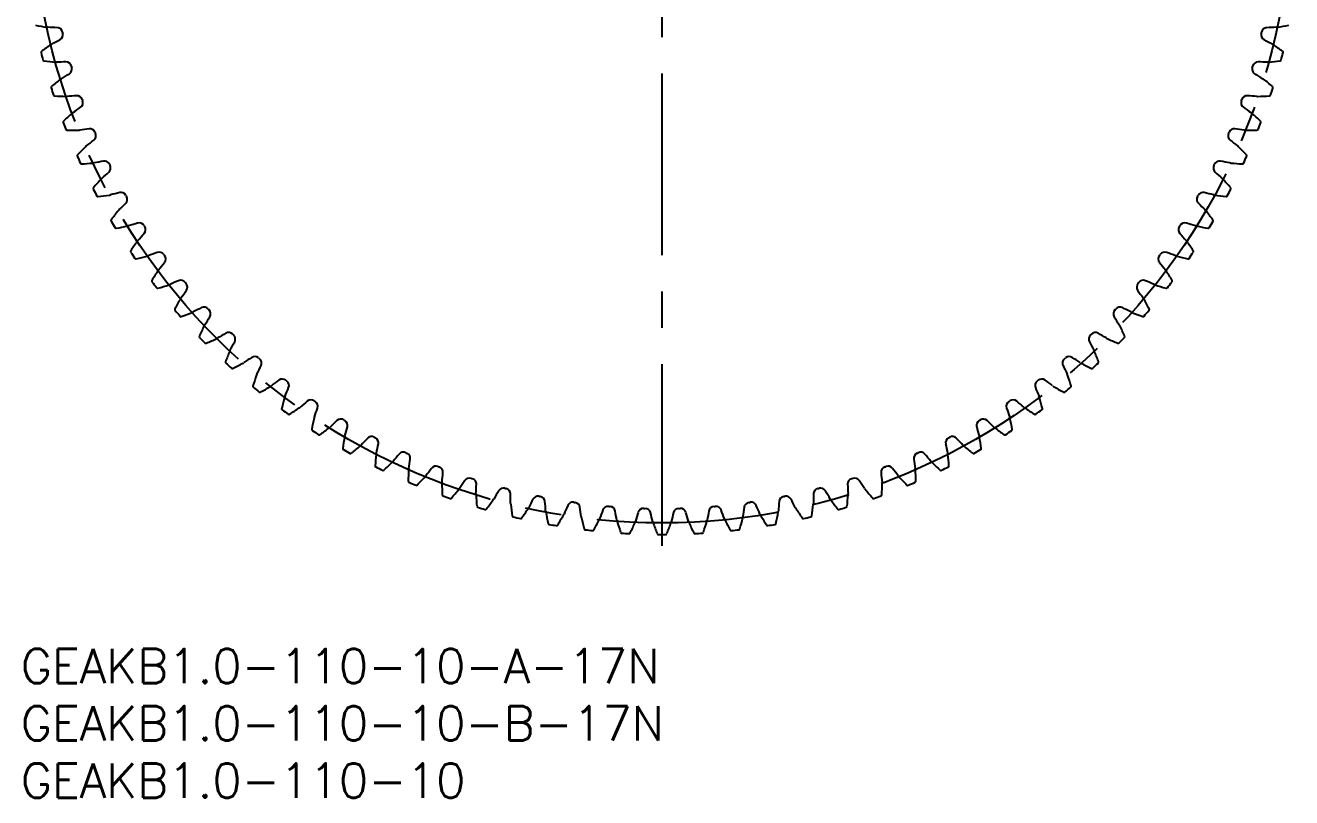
# Model space of a CAD drawing. Extents: x -1 to 183, y -13 to 137.
# Drawn here: x 0.4 to 111, y -13 to 54.5 of the extents above; entities that cross this region are included whole.
import ezdxf

# ---------------------------------------------------------------- set-up
doc = ezdxf.new("R2010")
doc.units = 0
doc.header["$LTSCALE"] = 0.5
doc.linetypes.add('CENTER', pattern=[50.8, 31.75, -6.35, 6.35, -6.35])
for name, color, linetype in [('MSM_CENTER', 1, 'CENTER'), ('MSM_CONTINUOUS', 7, 'CONTINUOUS'), ('MSM_PART_NUMBER', 7, 'CONTINUOUS')]:
    doc.layers.add(name, color=color, linetype=linetype)
doc.styles.get("Standard").update_dxf_attribs({"font": 'txt.shx', "height": 2, "bigfont": 'bigfont.shx'})

# ---------------------------------------------------------------- blocks, each defined once
blk = doc.blocks.new('*U3')
at = {"layer": 'MSM_PART_NUMBER'}
blk.add_text('GEAKB1.0-110-10-B-17N', height=3, dxfattribs=at).set_placement((0, -8))
blk = doc.blocks.new('*U4')
at = {"layer": 'MSM_PART_NUMBER'}
blk.add_text('GEAKB1.0-110-10-A-17N', height=3, dxfattribs=at).set_placement((0, -3))
blk = doc.blocks.new('*U5')
at = {"layer": 'MSM_PART_NUMBER'}
blk.add_text('GEAKB1.0-110-10', height=3, dxfattribs=at).set_placement((0, -13))

msp = doc.modelspace()

# ---------------------------------------------------------------- linework, layer by layer
at = {"layer": 'MSM_CENTER'}
msp.add_line((56, 9), (56, 123), dxfattribs=at)
msp.add_circle((56, 66), 55, dxfattribs=at)
at = {"layer": 'MSM_CONTINUOUS'}
for centre, radius, start, end in [((4.72, 72.48), 18.33, 259.122, 262.2727), ((2.37, 55.13), 0.832, 262.2727, 269.118), ((2.09, 37.38), 16.92, 86.3051, 89.0938), ((3.15, 53.77), 0.5, 13.0292, 86.3051), ((108.85, 53.77), 0.5, 93.6949, 166.9708), ((109.91, 37.38), 16.92, 90.9062, 93.6949), ((109.63, 55.13), 0.832, 270.882, 277.7273), ((107.28, 72.48), 18.33, 277.7273, 280.878), ((-5.01, 67.9), 16.92, 297.088, 299.8768), ((3.17, 53.66), 0.5, 299.8767, 13.1526), ((56, 66), 53.75, 193.0292, 193.1526), ((108.83, 53.66), 0.5, 166.8474, 240.1232), ((56, 66), 53.75, 346.8474, 346.9708), ((117.01, 67.9), 16.92, 240.1232, 242.912), ((1.85, 52.11), 0.1, 127.0598, 194.3833), ((56, 66), 56, 194.3833, 195.0713), ((12.84, 37.56), 18.33, 123.9091, 127.0598), ((3.08, 52.09), 0.832, 117.0638, 123.9091), ((108.92, 52.09), 0.832, 56.0909, 62.9362), ((99.16, 37.56), 18.33, 52.9402, 56.0909), ((56, 66), 56, 344.9287, 345.6167), ((110.15, 52.11), 0.1, 345.6167, 52.9402), ((2.02, 51.46), 0.1, 195.0718, 262.3947), ((4.44, 69.54), 18.33, 262.3947, 265.5455), ((3.08, 52.09), 0.832, 265.5454, 272.3907), ((3.81, 34.35), 16.92, 89.5778, 92.3665), ((3.93, 50.77), 0.5, 16.3019, 89.5778), ((56, 66), 53.75, 196.302, 196.4253), ((56, 66), 53.75, 343.5747, 343.698), ((108.07, 50.77), 0.5, 90.4222, 163.698), ((108.19, 34.35), 16.92, 87.6335, 90.4222), ((108.92, 52.09), 0.832, 267.6093, 274.4546), ((107.56, 69.54), 18.33, 274.4545, 277.6053), ((109.98, 51.46), 0.1, 277.6053, 344.9287), ((3.96, 49.09), 0.832, 120.3366, 127.1818), ((-5.02, 64.41), 16.92, 300.3607, 303.1495), ((3.96, 50.66), 0.5, 303.1495, 16.4253), ((108.04, 50.66), 0.5, 163.5747, 236.8505), ((117.02, 64.41), 16.92, 236.8505, 239.6393), ((108.04, 49.09), 0.832, 52.8182, 59.6634), ((2.73, 49.05), 0.1, 130.3325, 197.656), ((56, 66), 56, 197.656, 198.344), ((14.53, 35.15), 18.33, 127.1818, 130.3325), ((97.47, 35.15), 18.33, 49.6675, 52.8182), ((56, 66), 56, 341.656, 342.344), ((109.27, 49.05), 0.1, 342.344, 49.6675), ((2.94, 48.41), 0.1, 198.344, 265.6675), ((4.32, 66.59), 18.33, 265.6675, 268.8182), ((3.96, 49.09), 0.832, 268.8182, 275.6634), ((5.7, 31.42), 16.92, 92.8505, 95.6393), ((4.89, 47.82), 0.5, 19.5747, 92.8505), ((4.92, 47.71), 0.5, 306.4222, 19.698), ((56, 66), 53.75, 199.5747, 199.698), ((107.08, 47.71), 0.5, 160.3019, 233.5778), ((56, 66), 53.75, 340.302, 340.4253), ((107.11, 47.82), 0.5, 87.1495, 160.4253), ((106.3, 31.42), 16.92, 84.3607, 87.1495), ((108.04, 49.09), 0.832, 264.3366, 271.1818), ((107.68, 66.59), 18.33, 271.1818, 274.3325), ((109.06, 48.41), 0.1, 274.3325, 341.656), ((16.36, 32.83), 18.33, 130.4545, 133.6053), ((5.01, 46.15), 0.832, 123.6093, 130.4545), ((-4.83, 60.93), 16.92, 303.6335, 306.4222), ((116.83, 60.93), 16.92, 233.5778, 236.3665), ((106.99, 46.15), 0.832, 49.5455, 56.3907), ((95.64, 32.83), 18.33, 46.3947, 49.5455), ((3.79, 46.03), 0.1, 133.6053, 200.9287), ((56, 66), 56, 200.9287, 201.6167), ((4.03, 45.41), 0.1, 201.6173, 268.9402), ((7.76, 28.61), 16.92, 96.1232, 98.912), ((6.01, 44.94), 0.5, 22.8474, 96.1232), ((105.99, 44.94), 0.5, 83.8767, 157.1526), ((104.24, 28.61), 16.92, 81.088, 83.8768), ((107.97, 45.41), 0.1, 271.0598, 338.3833), ((56, 66), 56, 338.3833, 339.0713), ((108.21, 46.03), 0.1, 339.0713, 46.3947), ((4.37, 63.64), 18.33, 268.9402, 272.0909), ((5.01, 46.15), 0.832, 272.0909, 278.9362), ((-4.44, 57.47), 16.92, 306.9062, 309.6949), ((6.05, 44.83), 0.5, 309.6949, 22.9708), ((56, 66), 53.75, 202.8474, 202.9708), ((105.95, 44.83), 0.5, 157.0292, 230.3051), ((56, 66), 53.75, 337.0292, 337.1526), ((116.44, 57.47), 16.92, 230.3051, 233.0938), ((106.99, 46.15), 0.832, 261.0638, 267.9091), ((107.63, 63.64), 18.33, 267.9091, 271.0598), ((5.01, 43.08), 0.1, 136.878, 204.2015), ((18.32, 30.62), 18.33, 133.7273, 136.878), ((6.22, 43.27), 0.832, 126.882, 133.7273), ((105.78, 43.27), 0.832, 46.2727, 53.118), ((93.68, 30.62), 18.33, 43.122, 46.2727), ((106.99, 43.08), 0.1, 335.7985, 43.122), ((56, 66), 56, 204.2015, 204.8895), ((5.29, 42.47), 0.1, 204.8895, 272.2129), ((4.59, 60.69), 18.33, 272.2129, 275.3636), ((6.22, 43.27), 0.832, 275.3636, 282.2089), ((9.97, 25.91), 16.92, 99.396, 102.1847), ((7.29, 42.12), 0.5, 26.1201, 99.396), ((7.34, 42.01), 0.5, 312.9677, 26.2435), ((56, 66), 53.75, 206.1201, 206.2435), ((104.66, 42.01), 0.5, 153.7565, 227.0323), ((56, 66), 53.75, 333.7565, 333.8799), ((104.71, 42.12), 0.5, 80.604, 153.8799), ((102.03, 25.91), 16.92, 77.8153, 80.604), ((105.78, 43.27), 0.832, 257.7911, 264.6364), ((107.41, 60.69), 18.33, 264.6364, 267.7871), ((106.71, 42.47), 0.1, 267.7871, 335.1105), ((56, 66), 56, 335.1105, 335.7985), ((20.4, 28.53), 18.33, 137, 140.1507), ((7.6, 40.46), 0.832, 130.1547, 137), ((-3.85, 54.03), 16.92, 310.1789, 312.9677), ((115.85, 54.03), 16.92, 227.0323, 229.8211), ((104.4, 40.46), 0.832, 43, 49.8453), ((91.6, 28.53), 18.33, 39.8493, 43), ((6.4, 40.21), 0.1, 140.1507, 207.4742), ((56, 66), 56, 207.4742, 208.1622), ((12.34, 23.35), 16.92, 102.6687, 105.4575), ((8.73, 39.37), 0.5, 29.3929, 102.6687), ((103.27, 39.37), 0.5, 77.3313, 150.607), ((99.66, 23.35), 16.92, 74.5425, 77.3313), ((56, 66), 56, 331.8378, 332.5258), ((105.6, 40.21), 0.1, 332.5258, 39.8493), ((6.72, 39.62), 0.1, 208.1622, 275.4857), ((4.97, 57.77), 18.33, 275.4857, 278.6364), ((7.6, 40.46), 0.832, 278.6364, 285.4816), ((-3.07, 50.63), 16.92, 313.4516, 316.2404), ((8.79, 39.27), 0.5, 316.2404, 29.5162), ((56, 66), 53.75, 209.3929, 209.5162), ((103.21, 39.27), 0.5, 150.4837, 223.7596), ((56, 66), 53.75, 330.4838, 330.6071), ((115.07, 50.63), 16.92, 223.7596, 226.5484), ((104.4, 40.46), 0.832, 254.5184, 261.3636), ((107.03, 57.77), 18.33, 261.3636, 264.5143), ((105.28, 39.62), 0.1, 264.5143, 331.8378), ((22.6, 26.56), 18.33, 140.2727, 143.4234), ((9.14, 37.74), 0.832, 133.4275, 140.2727), ((102.86, 37.74), 0.832, 39.7273, 46.5725), ((89.4, 26.56), 18.33, 36.5766, 39.7273), ((7.96, 37.42), 0.1, 143.4234, 210.7469), ((56, 66), 56, 210.7469, 211.4349), ((8.3, 36.85), 0.1, 211.4349, 278.7584), ((5.53, 54.87), 18.33, 278.7584, 281.9091), ((9.14, 37.74), 0.832, 281.9091, 288.7544), ((14.84, 20.93), 16.92, 105.9414, 108.7302), ((10.33, 36.72), 0.5, 32.6656, 105.9414), ((56, 66), 53.75, 212.6656, 212.7889), ((10.39, 36.62), 0.5, 319.5131, 32.7889), ((101.61, 36.62), 0.5, 147.211, 220.4869), ((56, 66), 53.75, 327.2111, 327.3344), ((101.67, 36.72), 0.5, 74.0586, 147.3343), ((97.16, 20.93), 16.92, 71.2698, 74.0586), ((102.86, 37.74), 0.832, 251.2456, 258.0909), ((106.47, 54.87), 18.33, 258.0909, 261.2416), ((103.7, 36.85), 0.1, 261.2416, 328.5651), ((56, 66), 56, 328.5651, 329.2531), ((104.04, 37.42), 0.1, 329.2531, 36.5766), ((24.91, 24.71), 18.33, 143.5455, 146.6962), ((10.83, 35.11), 0.832, 136.7002, 143.5455), ((-2.1, 47.28), 16.92, 316.7244, 319.5131), ((114.1, 47.28), 16.92, 220.4869, 223.2756), ((101.17, 35.11), 0.832, 36.4545, 43.2998), ((87.09, 24.71), 18.33, 33.3038, 36.4545), ((9.67, 34.73), 0.1, 146.6962, 214.0196), ((56, 66), 56, 214.0196, 214.7076), ((6.25, 52), 18.33, 282.0311, 285.1818), ((10.83, 35.11), 0.832, 285.1818, 292.0271), ((17.48, 18.65), 16.92, 109.2142, 112.0029), ((12.08, 34.16), 0.5, 35.9383, 109.2141), ((56, 66), 53.75, 215.9383, 216.0617), ((12.15, 34.07), 0.5, 322.7859, 36.0617), ((99.85, 34.07), 0.5, 143.9383, 217.2142), ((56, 66), 53.75, 323.9383, 324.0617), ((99.92, 34.16), 0.5, 70.7858, 144.0617), ((94.52, 18.65), 16.92, 67.9971, 70.7858), ((101.17, 35.11), 0.832, 247.9729, 254.8182), ((105.75, 52), 18.33, 254.8182, 257.9689), ((56, 66), 56, 325.2924, 325.9804), ((102.33, 34.73), 0.1, 325.9804, 33.3038), ((10.05, 34.17), 0.1, 214.7076, 282.0311), ((-0.93, 44), 16.92, 319.9971, 322.7858), ((112.93, 44), 16.92, 217.2142, 220.0029), ((101.95, 34.17), 0.1, 257.9689, 325.2924), ((11.53, 32.13), 0.1, 149.9689, 217.2924), ((27.31, 23.01), 18.33, 146.8182, 149.9689), ((12.67, 32.58), 0.832, 139.9729, 146.8182), ((20.25, 16.53), 16.92, 112.4869, 115.2756), ((13.97, 31.7), 0.5, 39.211, 112.4869), ((98.03, 31.7), 0.5, 67.5131, 140.7889), ((91.75, 16.53), 16.92, 64.7244, 67.5131), ((99.33, 32.58), 0.832, 33.1818, 40.0271), ((84.69, 23.01), 18.33, 30.0311, 33.1818), ((100.47, 32.13), 0.1, 322.7076, 30.0311), ((56, 66), 56, 217.2924, 217.9804), ((11.94, 31.6), 0.1, 217.9804, 285.3038), ((7.13, 49.19), 18.33, 285.3038, 288.4545), ((12.67, 32.58), 0.832, 288.4545, 295.2998), ((0.42, 40.78), 16.92, 323.2698, 326.0586), ((56, 66), 53.75, 219.2111, 219.3344), ((14.04, 31.61), 0.5, 326.0586, 39.3344), ((97.96, 31.61), 0.5, 140.6656, 213.9414), ((111.58, 40.78), 16.92, 213.9414, 216.7302), ((56, 66), 53.75, 320.6656, 320.7889), ((99.33, 32.58), 0.832, 244.7002, 251.5455), ((104.87, 49.19), 18.33, 251.5455, 254.6962), ((100.06, 31.6), 0.1, 254.6962, 322.0196), ((56, 66), 56, 322.0196, 322.7076), ((29.82, 21.44), 18.33, 150.0909, 153.2416), ((14.64, 30.17), 0.832, 143.2456, 150.0909), ((97.36, 30.17), 0.832, 29.9091, 36.7544), ((82.18, 21.44), 18.33, 26.7584, 29.9091), ((13.53, 29.65), 0.1, 153.2416, 220.5651), ((56, 66), 56, 220.5651, 221.2531), ((13.97, 29.14), 0.1, 221.2531, 288.5766), ((8.17, 46.42), 18.33, 288.5766, 291.7273), ((14.64, 30.17), 0.832, 291.7273, 298.5725), ((23.13, 14.57), 16.92, 115.7596, 118.5484), ((15.99, 29.36), 0.5, 42.4838, 115.7596), ((1.95, 37.65), 16.92, 326.5425, 329.3313), ((56, 66), 53.75, 222.4838, 222.6071), ((16.07, 29.27), 0.5, 329.3313, 42.6071), ((95.93, 29.27), 0.5, 137.3928, 210.6687), ((110.05, 37.65), 16.92, 210.6687, 213.4575), ((56, 66), 53.75, 317.3929, 317.5162), ((96.01, 29.36), 0.5, 64.2404, 137.5161), ((88.87, 14.57), 16.92, 61.4516, 64.2404), ((97.36, 30.17), 0.832, 241.4275, 248.2727), ((103.83, 46.42), 18.33, 248.2727, 251.4234), ((98.03, 29.14), 0.1, 251.4234, 318.7469), ((56, 66), 56, 318.7469, 319.4349), ((98.47, 29.65), 0.1, 319.4349, 26.7584), ((32.4, 20.02), 18.33, 153.3636, 156.5143), ((16.76, 27.86), 0.832, 146.5184, 153.3636), ((95.24, 27.86), 0.832, 26.6364, 33.4816), ((79.6, 20.02), 18.33, 23.4857, 26.6364), ((15.68, 27.28), 0.1, 156.5143, 223.8378), ((56, 66), 56, 223.8378, 224.5258), ((16.15, 26.8), 0.1, 224.5258, 291.8493), ((9.36, 43.72), 18.33, 291.8493, 295), ((16.76, 27.86), 0.832, 295, 301.8453), ((26.12, 12.78), 16.92, 119.0323, 121.8211), ((18.15, 27.14), 0.5, 45.7565, 119.0323), ((3.65, 34.61), 16.92, 329.8153, 332.604), ((56, 66), 53.75, 225.7565, 225.8799), ((18.23, 27.05), 0.5, 332.604, 45.8799), ((93.77, 27.05), 0.5, 134.1201, 207.396), ((108.35, 34.61), 16.92, 207.396, 210.1847), ((56, 66), 53.75, 314.1201, 314.2435), ((93.85, 27.14), 0.5, 60.9676, 134.2434), ((85.88, 12.78), 16.92, 58.1789, 60.9677), ((95.24, 27.86), 0.832, 238.1547, 245), ((102.64, 43.72), 18.33, 245, 248.1507), ((95.85, 26.8), 0.1, 248.1507, 315.4742), ((56, 66), 56, 315.4742, 316.1622), ((96.32, 27.28), 0.1, 316.1622, 23.4857), ((35.07, 18.74), 18.33, 156.6364, 159.7871), ((19, 25.68), 0.832, 149.7911, 156.6364), ((29.21, 11.16), 16.92, 122.3051, 125.0938), ((20.43, 25.04), 0.5, 49.0292, 122.3051), ((91.57, 25.04), 0.5, 57.6949, 130.9708), ((82.79, 11.16), 16.92, 54.9062, 57.6949), ((93, 25.68), 0.832, 23.3636, 30.2089), ((76.93, 18.74), 18.33, 20.2129, 23.3636), ((17.96, 25.04), 0.1, 159.7871, 227.1105), ((56, 66), 56, 227.1105, 227.7985), ((18.45, 24.59), 0.1, 227.7985, 295.122), ((10.71, 41.1), 18.33, 295.122, 298.2727), ((19, 25.68), 0.832, 298.2727, 305.118), ((5.53, 31.67), 16.92, 333.088, 335.8768), ((56, 66), 53.75, 229.0292, 229.1526), ((20.52, 24.96), 0.5, 335.8768, 49.1526), ((91.48, 24.96), 0.5, 130.8474, 204.1232), ((106.47, 31.67), 16.92, 204.1232, 206.912), ((56, 66), 53.75, 310.8474, 310.9708), ((93, 25.68), 0.832, 234.882, 241.7273), ((101.29, 41.1), 18.33, 241.7273, 244.878), ((93.55, 24.59), 0.1, 244.878, 312.2015), ((56, 66), 56, 312.2015, 312.8895), ((94.04, 25.04), 0.1, 312.8895, 20.2129), ((37.8, 17.63), 18.33, 159.9091, 163.0598), ((21.36, 23.64), 0.832, 153.0638, 159.9091), ((32.38, 9.72), 16.92, 125.5778, 128.3665), ((22.83, 23.07), 0.5, 52.3019, 125.5778), ((56, 66), 53.75, 232.302, 232.4253), ((22.92, 23), 0.5, 339.1495, 52.4253), ((89.08, 23), 0.5, 127.5747, 200.8506), ((56, 66), 53.75, 307.5747, 307.698), ((89.17, 23.07), 0.5, 54.4222, 127.698), ((79.62, 9.72), 16.92, 51.6335, 54.4222), ((90.64, 23.64), 0.832, 20.0909, 26.9362), ((74.2, 17.63), 18.33, 16.9402, 20.0909), ((20.36, 22.94), 0.1, 163.0598, 230.3833), ((56, 66), 56, 230.3833, 231.0713), ((20.88, 22.51), 0.1, 231.0713, 298.3947), ((12.2, 38.55), 18.33, 298.3947, 301.5455), ((21.36, 23.64), 0.832, 301.5455, 308.3907), ((7.57, 28.85), 16.92, 336.3607, 339.1495), ((104.43, 28.85), 16.92, 200.8505, 203.6393), ((90.64, 23.64), 0.832, 231.6093, 238.4545), ((99.8, 38.55), 18.33, 238.4545, 241.6053), ((91.12, 22.51), 0.1, 241.6053, 308.9287), ((56, 66), 56, 308.9287, 309.6167), ((91.64, 22.94), 0.1, 309.6167, 16.9402), ((40.59, 16.67), 18.33, 163.1818, 166.3325), ((23.84, 21.73), 0.832, 156.3366, 163.1818), ((13.84, 36.1), 18.33, 301.6675, 304.8182), ((23.84, 21.73), 0.832, 304.8182, 311.6634), ((35.63, 8.46), 16.92, 128.8505, 131.6393), ((25.33, 21.25), 0.5, 55.5747, 128.8505), ((56, 66), 53.75, 235.5747, 235.698), ((9.77, 26.14), 16.92, 339.6335, 342.4222), ((25.43, 21.19), 0.5, 342.4222, 55.698), ((86.57, 21.19), 0.5, 124.3019, 197.5778), ((102.23, 26.14), 16.92, 197.5778, 200.3665), ((56, 66), 53.75, 304.302, 304.4253), ((86.67, 21.25), 0.5, 51.1495, 124.4253), ((76.37, 8.46), 16.92, 48.3607, 51.1495), ((88.16, 21.73), 0.832, 228.3366, 235.1818), ((98.16, 36.1), 18.33, 235.1818, 238.3325), ((88.16, 21.73), 0.832, 16.8182, 23.6634), ((71.41, 16.67), 18.33, 13.6675, 16.8182), ((22.87, 20.97), 0.1, 166.3325, 233.656), ((56, 66), 56, 233.656, 234.344), ((23.41, 20.58), 0.1, 234.344, 301.6675), ((43.43, 15.87), 18.33, 166.4545, 169.6053), ((26.42, 19.97), 0.832, 159.6093, 166.4545), ((38.95, 7.39), 16.92, 132.1232, 134.912), ((27.94, 19.57), 0.5, 58.8474, 132.1232), ((56, 66), 53.75, 238.8474, 238.9708), ((28.04, 19.51), 0.5, 345.6949, 58.9708), ((83.96, 19.51), 0.5, 121.0292, 194.3051), ((56, 66), 53.75, 301.0292, 301.1526), ((84.06, 19.57), 0.5, 47.8767, 121.1526), ((73.05, 7.39), 16.92, 45.088, 47.8768), ((85.58, 19.97), 0.832, 13.5455, 20.3907), ((68.57, 15.87), 18.33, 10.3947, 13.5455), ((88.59, 20.58), 0.1, 238.3325, 305.656), ((56, 66), 56, 305.656, 306.344), ((89.13, 20.97), 0.1, 306.344, 13.6675), ((25.5, 19.16), 0.1, 169.6053, 236.9287), ((56, 66), 56, 236.9287, 237.6167), ((15.62, 33.74), 18.33, 304.9402, 308.0909), ((26.42, 19.97), 0.832, 308.0909, 314.9362), ((12.12, 23.57), 16.92, 342.9062, 345.6949), ((99.88, 23.57), 16.92, 194.3051, 197.0938), ((85.58, 19.97), 0.832, 225.0638, 231.9091), ((96.38, 33.74), 18.33, 231.9091, 235.0598), ((56, 66), 56, 302.3833, 303.0713), ((86.5, 19.16), 0.1, 303.0718, 10.3947), ((26.06, 18.79), 0.1, 237.6167, 304.9402), ((46.31, 15.23), 18.33, 169.7273, 172.878), ((29.09, 18.35), 0.832, 162.882, 169.7273), ((17.53, 31.49), 18.33, 308.2129, 311.3636), ((29.09, 18.35), 0.832, 311.3636, 318.2089), ((42.32, 6.51), 16.92, 135.396, 138.1847), ((30.63, 18.05), 0.5, 62.1201, 135.396), ((56, 66), 53.75, 242.1201, 242.2435), ((30.73, 17.99), 0.5, 348.9677, 62.2435), ((14.62, 21.14), 16.92, 346.1789, 348.9677), ((81.27, 17.99), 0.5, 117.7565, 191.0323), ((97.38, 21.14), 16.92, 191.0323, 193.8211), ((56, 66), 53.75, 297.7565, 297.8799), ((81.37, 18.05), 0.5, 44.604, 117.8799), ((69.68, 6.51), 16.92, 41.8153, 44.604), ((82.91, 18.35), 0.832, 221.7911, 228.6364), ((94.47, 31.49), 18.33, 228.6364, 231.7871), ((82.91, 18.35), 0.832, 10.2727, 17.118), ((65.69, 15.23), 18.33, 7.122, 10.2727), ((85.94, 18.79), 0.1, 235.0598, 302.3833), ((28.22, 17.49), 0.1, 172.878, 240.2015), ((56, 66), 56, 240.2015, 240.8895), ((28.8, 17.16), 0.1, 240.8895, 308.2129), ((49.23, 14.76), 18.33, 173, 176.1507), ((31.86, 16.89), 0.832, 166.1547, 173), ((45.74, 5.83), 16.92, 138.6687, 141.4575), ((33.41, 16.68), 0.5, 65.3928, 138.6687), ((56, 66), 53.75, 245.3929, 245.5162), ((33.52, 16.63), 0.5, 352.2404, 65.5162), ((78.48, 16.63), 0.5, 114.4837, 187.7596), ((56, 66), 53.75, 294.4838, 294.6071), ((78.59, 16.68), 0.5, 41.3313, 114.6071), ((66.26, 5.83), 16.92, 38.5425, 41.3313), ((80.14, 16.89), 0.832, 7, 13.8453), ((62.77, 14.76), 18.33, 3.8493, 7), ((83.2, 17.16), 0.1, 231.7871, 299.1105), ((56, 66), 56, 299.1105, 299.7985), ((83.78, 17.49), 0.1, 299.7991, 7.122), ((31.04, 15.98), 0.1, 176.1507, 243.4742), ((56, 66), 56, 243.4742, 244.1622), ((31.64, 15.69), 0.1, 244.1622, 311.4857), ((19.56, 29.35), 18.33, 311.4857, 314.6364), ((31.86, 16.89), 0.832, 314.6364, 321.4816), ((52.16, 14.46), 18.33, 176.2727, 179.4234), ((34.7, 15.6), 0.832, 169.4275, 176.2727), ((17.24, 18.85), 16.92, 349.4516, 352.2404), ((49.19, 5.34), 16.92, 141.9414, 144.7302), ((36.26, 15.47), 0.5, 68.6656, 141.9414), ((56, 66), 53.75, 248.6656, 248.7889), ((36.37, 15.43), 0.5, 355.5131, 68.7889), ((75.63, 15.43), 0.5, 111.211, 184.4868), ((56, 66), 53.75, 291.2111, 291.3344), ((75.74, 15.47), 0.5, 38.0586, 111.3344), ((62.81, 5.34), 16.92, 35.2698, 38.0586), ((94.76, 18.85), 16.92, 187.7596, 190.5484), ((77.3, 15.6), 0.832, 3.7273, 10.5725), ((59.84, 14.46), 18.33, 0.5766, 3.7273), ((80.14, 16.89), 0.832, 218.5184, 225.3636), ((92.44, 29.35), 18.33, 225.3636, 228.5143), ((80.36, 15.69), 0.1, 228.5143, 295.8378), ((56, 66), 56, 295.8378, 296.5258), ((80.96, 15.98), 0.1, 296.5264, 3.8493), ((33.93, 14.64), 0.1, 179.4234, 246.7469), ((56, 66), 56, 246.7469, 247.4349), ((21.71, 27.33), 18.33, 314.7584, 317.9091), ((34.7, 15.6), 0.832, 317.9091, 324.7544), ((37.61, 14.46), 0.832, 172.7002, 179.5455), ((55.11, 14.32), 18.33, 179.5455, 182.6962), ((20, 16.71), 16.92, 352.7244, 355.5131), ((52.67, 5.05), 16.92, 145.2142, 148.0029), ((39.18, 14.42), 0.5, 71.9383, 145.2142), ((56, 66), 53.75, 251.9383, 252.0617), ((39.29, 14.39), 0.5, 358.7859, 72.0617), ((72.71, 14.39), 0.5, 107.9383, 181.2142), ((56, 66), 53.75, 287.9383, 288.0617), ((72.82, 14.42), 0.5, 34.7858, 108.0617), ((59.33, 5.05), 16.92, 31.9971, 34.7858), ((92, 16.71), 16.92, 184.4869, 187.2756), ((56.89, 14.32), 18.33, 357.3038, 0.4545), ((74.39, 14.46), 0.832, 0.4545, 7.2998), ((77.3, 15.6), 0.832, 215.2456, 222.0909), ((90.29, 27.33), 18.33, 222.0909, 225.2416), ((56, 66), 56, 292.5651, 293.2531), ((78.07, 14.64), 0.1, 293.2536, 0.5766), ((34.55, 14.38), 0.1, 247.4349, 314.7584), ((36.9, 13.46), 0.1, 182.6962, 250.0196), ((56, 66), 56, 250.0196, 250.7076), ((23.97, 25.43), 18.33, 318.0311, 321.1818), ((37.61, 14.46), 0.832, 321.1818, 328.0271), ((22.87, 14.74), 16.92, 355.9971, 358.7858), ((40.58, 13.5), 0.832, 175.9729, 182.8182), ((58.06, 14.36), 18.33, 182.8182, 185.9689), ((56.15, 4.96), 16.92, 148.4869, 151.2756), ((42.15, 13.55), 0.5, 75.211, 148.4869), ((56, 66), 53.75, 255.2111, 255.3344), ((42.27, 13.52), 0.5, 2.0586, 75.3343), ((25.85, 12.93), 16.92, 359.2698, 2.0586), ((45.17, 12.84), 0.5, 78.4838, 151.7596), ((56, 66), 53.75, 258.4838, 258.6071), ((45.28, 12.82), 0.5, 5.3313, 78.607), ((66.72, 12.82), 0.5, 101.3928, 174.6687), ((56, 66), 53.75, 281.3929, 281.5162), ((66.83, 12.84), 0.5, 28.2404, 101.5162), ((86.15, 12.93), 16.92, 177.9414, 180.7302), ((69.73, 13.52), 0.5, 104.6656, 177.9414), ((56, 66), 53.75, 284.6656, 284.7889), ((69.85, 13.55), 0.5, 31.5131, 104.7889), ((55.85, 4.96), 16.92, 28.7244, 31.5131), ((53.94, 14.36), 18.33, 354.0311, 357.1818), ((89.13, 14.74), 16.92, 181.2142, 184.0029), ((71.42, 13.5), 0.832, 357.1818, 4.0271), ((74.39, 14.46), 0.832, 211.9729, 218.8182), ((88.03, 25.43), 18.33, 218.8182, 221.9689), ((56, 66), 56, 289.2924, 289.9804), ((75.1, 13.46), 0.1, 289.9809, 357.3038), ((77.45, 14.38), 0.1, 225.2416, 292.5651), ((37.53, 13.24), 0.1, 250.7076, 318.0311), ((39.93, 12.46), 0.1, 185.9689, 253.2924), ((56, 66), 56, 253.2924, 253.9804), ((40.57, 12.27), 0.1, 253.9804, 321.3038), ((26.34, 23.67), 18.33, 321.3038, 324.4545), ((40.58, 13.5), 0.832, 324.4545, 331.2998), ((43.61, 12.7), 0.832, 179.2456, 186.0909), ((61.01, 14.56), 18.33, 186.0909, 189.2416), ((28.81, 22.05), 18.33, 324.5766, 327.7273), ((43.61, 12.7), 0.832, 327.7273, 334.5725), ((59.64, 5.07), 16.92, 151.7596, 154.5484), ((28.93, 11.29), 16.92, 2.5425, 5.3313), ((63.11, 5.38), 16.92, 155.0323, 157.8211), ((48.22, 12.31), 0.5, 81.7565, 155.0323), ((56, 66), 53.75, 261.7565, 261.8799), ((48.34, 12.29), 0.5, 8.604, 81.8797), ((32.1, 9.84), 16.92, 5.8153, 8.604), ((51.3, 11.95), 0.5, 85.0292, 158.3051), ((56, 66), 53.75, 265.0292, 265.1526), ((51.42, 11.94), 0.5, 11.8767, 85.1525), ((54.39, 11.77), 0.5, 88.3019, 161.5778), ((56, 66), 53.75, 268.302, 268.4253), ((54.51, 11.77), 0.5, 15.1495, 88.4253), ((57.49, 11.77), 0.5, 91.5747, 164.8505), ((56, 66), 53.75, 271.5747, 271.698), ((57.61, 11.77), 0.5, 18.4222, 91.698), ((60.58, 11.94), 0.5, 94.8474, 168.1232), ((56, 66), 53.75, 274.8474, 274.9708), ((60.7, 11.95), 0.5, 21.6949, 94.9708), ((79.9, 9.84), 16.92, 171.396, 174.1847), ((63.66, 12.29), 0.5, 98.1201, 171.396), ((56, 66), 53.75, 278.1201, 278.2435), ((63.78, 12.31), 0.5, 24.9676, 98.2435), ((48.89, 5.38), 16.92, 22.1789, 24.9677), ((83.07, 11.29), 16.92, 174.6687, 177.4575), ((52.36, 5.07), 16.92, 25.4516, 28.2404), ((68.39, 12.7), 0.832, 205.4275, 212.2727), ((83.19, 22.05), 18.33, 212.2727, 215.4234), ((50.99, 14.56), 18.33, 350.7584, 353.9091), ((68.39, 12.7), 0.832, 353.9091, 0.7544), ((71.42, 13.5), 0.832, 208.7002, 215.5455), ((85.66, 23.67), 18.33, 215.5455, 218.6962), ((71.43, 12.27), 0.1, 218.6962, 286.0196), ((56, 66), 56, 286.0196, 286.7076), ((72.07, 12.46), 0.1, 286.7076, 354.0311), ((74.47, 13.24), 0.1, 221.9689, 289.2924), ((43.01, 11.63), 0.1, 189.2416, 256.5651), ((56, 66), 56, 256.5651, 257.2531), ((43.67, 11.48), 0.1, 257.2531, 324.5766), ((46.67, 12.08), 0.832, 182.5184, 189.3636), ((63.94, 14.93), 18.33, 189.3636, 192.5143), ((31.36, 20.57), 18.33, 327.8493, 331), ((46.67, 12.08), 0.832, 331, 337.8453), ((49.76, 11.64), 0.832, 185.7911, 192.6364), ((66.84, 15.46), 18.33, 192.6364, 195.7871), ((34, 19.23), 18.33, 331.122, 334.2727), ((49.76, 11.64), 0.832, 334.2727, 341.118), ((66.56, 5.88), 16.92, 158.3051, 161.0938), ((35.34, 8.56), 16.92, 9.088, 11.8768), ((52.88, 11.37), 0.832, 189.0638, 195.9091), ((69.71, 16.17), 18.33, 195.9091, 199.0598), ((52.88, 11.37), 0.832, 337.5455, 344.3907), ((69.97, 6.58), 16.92, 161.5778, 164.3665), ((38.66, 7.48), 16.92, 12.3607, 15.1495), ((56, 11.28), 0.832, 192.3366, 199.1818), ((56, 11.28), 0.832, 340.8182, 347.6634), ((73.34, 7.48), 16.92, 164.8505, 167.6393), ((42.03, 6.58), 16.92, 15.6335, 18.4222), ((59.12, 11.37), 0.832, 195.6093, 202.4545), ((42.29, 16.17), 18.33, 340.9402, 344.0909), ((59.12, 11.37), 0.832, 344.0909, 350.9362), ((76.66, 8.56), 16.92, 168.1232, 170.912), ((45.44, 5.88), 16.92, 18.9062, 21.6949), ((62.24, 11.64), 0.832, 198.882, 205.7273), ((78, 19.23), 18.33, 205.7273, 208.878), ((45.16, 15.46), 18.33, 344.2129, 347.3636), ((62.24, 11.64), 0.832, 347.3636, 354.2089), ((65.33, 12.08), 0.832, 202.1547, 209), ((80.64, 20.57), 18.33, 209, 212.1507), ((48.06, 14.93), 18.33, 347.4857, 350.6364), ((65.33, 12.08), 0.832, 350.6364, 357.4816), ((68.33, 11.48), 0.1, 215.4234, 282.7469), ((56, 66), 56, 282.7469, 283.4349), ((68.99, 11.63), 0.1, 283.4355, 350.7584), ((46.14, 10.98), 0.1, 192.5143, 259.8378), ((56, 66), 56, 259.8378, 260.5258), ((46.8, 10.86), 0.1, 260.5258, 327.8493), ((49.29, 10.5), 0.1, 195.7871, 263.1105), ((56, 66), 56, 263.1105, 263.7985), ((49.96, 10.43), 0.1, 263.7985, 331.122), ((52.47, 10.21), 0.1, 199.0598, 266.3833), ((56, 66), 56, 266.3833, 267.0713), ((53.14, 10.17), 0.1, 267.0718, 334.3947), ((36.7, 18.05), 18.33, 334.3947, 337.5455), ((72.53, 17.03), 18.33, 199.1818, 202.3325), ((55.66, 10.1), 0.1, 202.3325, 269.656), ((56, 66), 56, 269.656, 270.344), ((56.34, 10.1), 0.1, 270.344, 337.6675), ((39.47, 17.03), 18.33, 337.6675, 340.8182), ((75.3, 18.05), 18.33, 202.4545, 205.6053), ((58.86, 10.17), 0.1, 205.6053, 272.9287), ((56, 66), 56, 272.9287, 273.6167), ((59.53, 10.21), 0.1, 273.6173, 340.9402), ((62.04, 10.43), 0.1, 208.878, 276.2015), ((56, 66), 56, 276.2015, 276.8895), ((62.71, 10.5), 0.1, 276.8895, 344.2129), ((65.2, 10.86), 0.1, 212.1507, 279.4742), ((56, 66), 56, 279.4742, 280.1622), ((65.86, 10.98), 0.1, 280.1627, 347.4857)]:
    msp.add_arc(centre, radius, start, end, dxfattribs=at)

# ---------------------------------------------------------------- block references
for name in ['*U4', '*U3', '*U5']:
    msp.add_blockref(name, (0, 0), dxfattribs=at)

doc.saveas('drawing.dxf')
